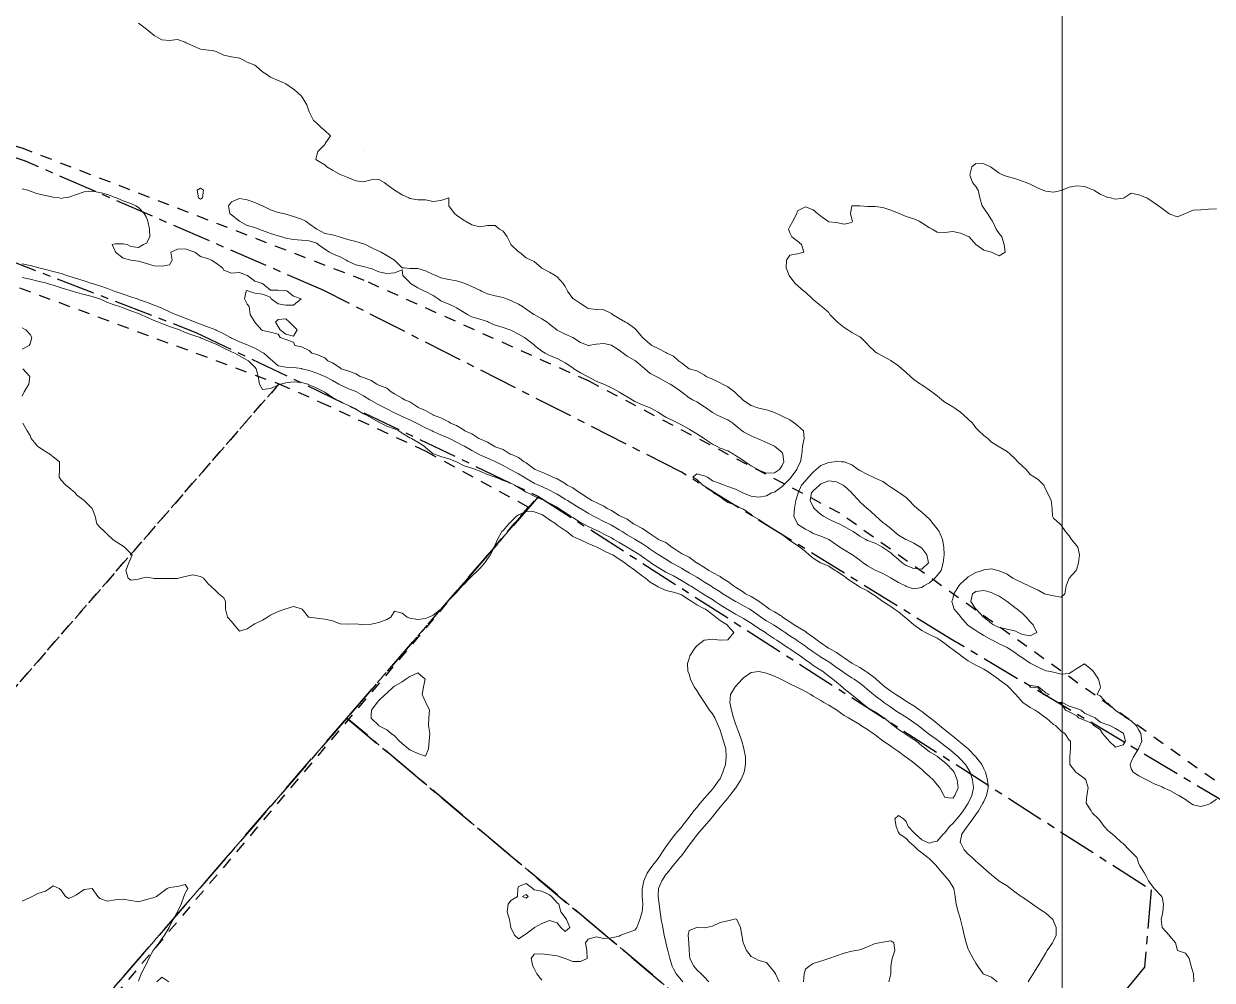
# Model space of a CAD drawing. Header units: centimetres. Extents: x 0 to 642158, y -847 to 649707.
# Drawn here: x 617299.8 to 617376.5, y 619998.8 to 620060.5 of the extents above; entities that cross this region are included whole.
import ezdxf

# ---------------------------------------------------------------- set-up
doc = ezdxf.new("R2010")
doc.units = ezdxf.units.CM
doc.header["$MEASUREMENT"] = 0
doc.linetypes.add('CENTERX2', pattern=[4, 2.5, -0.5, 0.5, -0.5])
doc.linetypes.add('JIS_02_0.7', pattern=[1.35, 0.75, -0.6])
for name, color, linetype, lineweight in [('MEV_grille', 254, 'Continuous', 9), ('WAL_parcellaire agricole', 7, 'JIS_02_0.7', 25), ('WAL_topographie 0.5', 253, 'Continuous', 20)]:
    doc.layers.add(name, color=color, linetype=linetype, lineweight=lineweight)
doc.layers.add('SPW_parcellaire cadastral', color=7, linetype='CENTERX2', lineweight=25, true_color=0xff0542)

# ---------------------------------------------------------------- blocks, each defined once
blk = doc.blocks.new('*U112')
at = {"layer": 'MEV_grille', "transparency": 33554687}
blk.add_lwpolyline([(0, 1825.476), (0, -1825.476)], dxfattribs=at)
blk = doc.blocks.new('*U113')
at = {"layer": 'MEV_grille', "color": 0, "linetype": 'ByBlock', "lineweight": -2, "transparency": 16777216}
blk.add_blockref('*U112', (2000, 0), dxfattribs=at)

msp = doc.modelspace()

# ---------------------------------------------------------------- linework, layer by layer
at = {"layer": 'SPW_parcellaire cadastral'}
for points in [[(617240.988, 620180.692), (617261.757, 620194.981), (617319.542, 620131.245), (617410.848, 620064.283), (617405.463, 620051.365), (617398.27, 620035.259), (617388.736, 620023.606), (617377.671, 620010.095), (617359.564, 620020.868), (617342.253, 620031.583), (617319.155, 620043.308), (617299.96, 620051.617), (617282.187, 620057.597), (617266.393, 620061.702), (617248.812, 620064.978), (617232.846, 620066.503), (617220.436, 620066.804), (617209.103, 620065.855), (617194.818, 620061.124), (617189.955, 620066.609), (617276.447, 620146.987), (617240.988, 620180.692)], [(617287.976, 619977.944), (617274.889, 619962.82), (617261.801, 619947.7), (617222.545, 619902.287), (617191.277, 619919.349), (617298.278, 620045.474), (617310.947, 620040.591), (617333.039, 620030.019), (617320.681, 620015.738), (617301.066, 619993.064), (617287.976, 619977.944)], [(617358.766, 619983.761), (617320.681, 620015.738), (617333.039, 620030.019), (617372.552, 620004.664), (617372.123, 619999.684), (617360.756, 619986.031), (617358.766, 619983.761)], [(617358.766, 619983.761), (617345.908, 619968.45), (617301.066, 619993.064), (617320.681, 620015.738), (617358.766, 619983.761)]]:
    msp.add_lwpolyline(points, dxfattribs=at)
at = {"layer": 'WAL_parcellaire agricole'}
for points in [[(617467.458, 620121.453), (617462.791, 620120.119), (617440.207, 620129.7), (617422.628, 620093.281), (617407.299, 620057.613), (617394.969, 620033.445), (617377.722, 620010.944), (617352.47, 620028.941), (617336.302, 620037.439), (617321.802, 620043.937), (617299.801, 620052.434), (617288.801, 620055.933), (617276.467, 620058.765), (617260.3, 620061.096), (617237.514, 620062.544)], [(616834.393, 619862.141), (616901.115, 619894.202), (616963.611, 619923.834), (616998.733, 619944.275), (617044.542, 619975.155), (617078.601, 619997.784), (617129.239, 620024.449), (617150.605, 620035.193), (617167.005, 620042.471), (617183.636, 620049.254), (617195.968, 620052.589), (617205.635, 620054.257), (617214.468, 620054.924), (617225.801, 620055.092), (617244.635, 620054.095), (617264.801, 620051.764), (617279.268, 620048.932), (617287.568, 620047.033), (617298.302, 620043.934), (617316.303, 620037.27), (617206.585, 619911.125), (617193.234, 619891.652), (617159.761, 619845.532), (616438.339, 619756.31)], [(617308.383, 619922.336), (617298.084, 619910.535), (617271.678, 619882.183), (617267.688, 619878.632), (617206.585, 619911.125), (617316.303, 620037.27), (617318.969, 620036.103), (617325.77, 620032.937), (617332.37, 620029.338), (617301.975, 619993.435), (617278.583, 619966.622), (617261.58, 619947.132), (617308.383, 619922.336)]]:
    msp.add_lwpolyline(points, dxfattribs=at)
at = {"layer": 'WAL_topographie 0.5'}
for points in [[(617307.25, 620060.521), (617307.592, 620060.25), (617307.75, 620060.125), (617308.224, 620059.75), (617308.25, 620059.729), (617308.75, 620059.437), (617309.25, 620059.402), (617309.75, 620059.47), (617310.25, 620059.285), (617310.321, 620059.25), (617310.75, 620059.05), (617311.25, 620058.843), (617311.75, 620058.774), (617312, 620058.75), (617312.25, 620058.687), (617312.75, 620058.442), (617313.25, 620058.338), (617313.75, 620058.262), (617313.779, 620058.25), (617314.25, 620058.008), (617314.75, 620057.806), (617314.836, 620057.75), (617315.25, 620057.386), (617315.455, 620057.25), (617315.75, 620057.04), (617316.25, 620056.826), (617316.429, 620056.75), (617316.75, 620056.595), (617317.25, 620056.267), (617317.274, 620056.25), (617317.75, 620055.815), (617317.796, 620055.75), (617318.105, 620055.25), (617318.25, 620054.8), (617318.274, 620054.75), (617318.531, 620054.25), (617318.75, 620054.075), (617319.075, 620053.75), (617319.25, 620053.591), (617319.625, 620053.25), (617319.282, 620052.75), (617319.25, 620052.697), (617318.803, 620052.25), (617318.75, 620052), (617318.673, 620051.75), (617318.75, 620051.683), (617319.25, 620051.382), (617319.382, 620051.25), (617319.75, 620051.038), (617320.25, 620050.772), (617320.309, 620050.75), (617320.75, 620050.562), (617321.25, 620050.354), (617321.75, 620050.294), (617322.25, 620050.417), (617322.75, 620050.437), (617323.096, 620050.25), (617323.25, 620050.117), (617323.75, 620049.75), (617323.75, 620049.75), (617324.25, 620049.45), (617324.679, 620049.25), (617324.75, 620049.224), (617325.25, 620049.131), (617325.75, 620049.125), (617326.25, 620049.022), (617326.75, 620049.083), (617327.25, 620049.25), (617327.25, 620049.25), (617327.25, 620049.25), (617327.25, 620048.75), (617327.619, 620048.25), (617327.75, 620048.15), (617328.25, 620047.8), (617328.321, 620047.75), (617328.75, 620047.528), (617329.25, 620047.396), (617329.75, 620047.479), (617330.25, 620047.475), (617330.531, 620047.25), (617330.75, 620047.12), (617331.013, 620046.75), (617331.25, 620046.276), (617331.265, 620046.25), (617331.75, 620045.779), (617331.806, 620045.75), (617332.25, 620045.402), (617332.568, 620045.25), (617332.75, 620045.155), (617333.222, 620044.75), (617333.25, 620044.733), (617333.75, 620044.479), (617334.114, 620044.25), (617334.25, 620044.169), (617334.628, 620043.75), (617334.75, 620043.55), (617334.906, 620043.25), (617335.25, 620042.779), (617335.29, 620042.75), (617335.75, 620042.447), (617336.038, 620042.25), (617336.25, 620042.122), (617336.75, 620042.071), (617337.25, 620042.047), (617337.75, 620041.8), (617337.813, 620041.75), (617338.25, 620041.486), (617338.653, 620041.25), (617338.75, 620041.202), (617339.25, 620040.832), (617339.33, 620040.75), (617339.75, 620040.25), (617339.75, 620040.25), (617340.25, 620039.835), (617340.343, 620039.75), (617340.75, 620039.542), (617341.25, 620039.29), (617341.309, 620039.25), (617341.75, 620039.057), (617342.064, 620038.75), (617342.25, 620038.619), (617342.745, 620038.25), (617342.75, 620038.248), (617343.25, 620038.104), (617343.75, 620037.832), (617343.86, 620037.75), (617344.25, 620037.573), (617344.75, 620037.345), (617344.91, 620037.25), (617345.25, 620037.085), (617345.682, 620036.75), (617345.75, 620036.697), (617346.209, 620036.25), (617346.25, 620036.208), (617346.75, 620035.888), (617347.118, 620035.75), (617347.25, 620035.712), (617347.75, 620035.589), (617348.25, 620035.429), (617348.619, 620035.25), (617348.75, 620035.194), (617349.25, 620034.948), (617349.538, 620034.75), (617349.75, 620034.58), (617350.126, 620034.25), (617350.168, 620033.75), (617350.052, 620033.25), (617350.009, 620032.75), (617349.944, 620032.25), (617349.75, 620031.884), (617349.699, 620031.75), (617349.333, 620031.25), (617349.25, 620031.162), (617348.838, 620030.75), (617348.75, 620030.653), (617348.25, 620030.303), (617348.06, 620030.25), (617347.75, 620030.051), (617347.25, 620029.97), (617346.75, 620030.028), (617346.25, 620030.22), (617346.213, 620030.25), (617345.75, 620030.48), (617345.25, 620030.662), (617345.02, 620030.75), (617344.75, 620030.842), (617344.25, 620031.029), (617343.936, 620031.25), (617343.75, 620031.349), (617343.25, 620031.48), (617342.99, 620031.25), (617343.25, 620031.108), (617343.64, 620030.75), (617343.75, 620030.685), (617344.25, 620030.355), (617344.321, 620030.25), (617344.75, 620029.987), (617345.046, 620029.75), (617345.25, 620029.634), (617345.75, 620029.448), (617346.13, 620029.25), (617346.25, 620029.198), (617346.75, 620028.855), (617346.852, 620028.75), (617347.25, 620028.527), (617347.665, 620028.25), (617347.75, 620028.203), (617348.25, 620027.865), (617348.406, 620027.75), (617348.75, 620027.568), (617349.162, 620027.25), (617349.25, 620027.189), (617349.75, 620026.86), (617349.898, 620026.75), (617350.25, 620026.469), (617350.496, 620026.25), (617350.75, 620026.049), (617351.213, 620025.75), (617351.25, 620025.731), (617351.75, 620025.519), (617352.179, 620025.25), (617352.25, 620025.206), (617352.75, 620024.874), (617352.9, 620024.75), (617353.25, 620024.513), (617353.643, 620024.25), (617353.75, 620024.18), (617354.25, 620023.938), (617354.532, 620023.75), (617354.75, 620023.607), (617355.25, 620023.25), (617355.25, 620023.25), (617355.75, 620022.937), (617356.005, 620022.75), (617356.25, 620022.576), (617356.659, 620022.25), (617356.75, 620022.167), (617357.244, 620021.75), (617357.25, 620021.744), (617357.75, 620021.383), (617357.998, 620021.25), (617358.25, 620021.129), (617358.75, 620020.891), (617358.95, 620020.75), (617359.25, 620020.534), (617359.634, 620020.25), (617359.75, 620020.153), (617360.25, 620019.791), (617360.3, 620019.75), (617360.75, 620019.415), (617361.051, 620019.25), (617361.25, 620019.136), (617361.75, 620018.886), (617361.975, 620018.75), (617362.25, 620018.559), (617362.698, 620018.25), (617362.75, 620018.205), (617363.25, 620017.829), (617363.353, 620017.75), (617363.75, 620017.326), (617363.816, 620017.25), (617364.25, 620016.757), (617364.261, 620016.75), (617364.75, 620016.411), (617365.075, 620016.25), (617365.25, 620016.112), (617365.75, 620015.76), (617365.765, 620015.75), (617366.25, 620015.318), (617366.371, 620015.25), (617366.75, 620014.892), (617366.982, 620014.75), (617367.25, 620014.32), (617367.354, 620014.25), (617367.345, 620013.75), (617367.304, 620013.25), (617367.296, 620012.75), (617367.683, 620012.25), (617367.75, 620012.217), (617368.25, 620011.842), (617368.325, 620011.75), (617368.481, 620011.25), (617368.39, 620010.75), (617368.365, 620010.25), (617368.669, 620009.75), (617368.75, 620009.636), (617369.155, 620009.25), (617369.25, 620009.125), (617369.511, 620008.75), (617369.75, 620008.5), (617370.055, 620008.25), (617370.25, 620008.075), (617370.611, 620007.75), (617370.75, 620007.657), (617371.117, 620007.25), (617371.25, 620007.129), (617371.629, 620006.75), (617371.75, 620006.35), (617371.786, 620006.25), (617372.11, 620005.75), (617372.25, 620005.5), (617372.38, 620005.25), (617372.75, 620004.75), (617372.75, 620004.75), (617373.231, 620004.25), (617373.25, 620004.204), (617373.346, 620003.75), (617373.295, 620003.25), (617373.25, 620003.042), (617373.186, 620002.75), (617373.25, 620002.25), (617373.25, 620002.25), (617373.705, 620001.75), (617373.75, 620001.691), (617374.107, 620001.25), (617374.25, 620000.75), (617374.25, 620000.75), (617374.75, 620000.583), (617374.988, 620000.25), (617375.13, 619999.75), (617375.25, 619999.327), (617375.27, 619999.25), (617375.297, 619998.75)], [(617321.75, 620052.25), (617321.75, 620052.25), (617321.75, 620052.25), (617321.75, 620052.25), (617321.75, 620052.25)], [(617376.387, 620010.25), (617376.25, 620010.177), (617375.75, 620010.03), (617375.25, 620010.144), (617375.072, 620010.25), (617374.75, 620010.495), (617374.328, 620010.75), (617374.25, 620010.795), (617373.75, 620011.075), (617373.35, 620011.25), (617373.25, 620011.3), (617372.75, 620011.497), (617372.261, 620011.75), (617372.25, 620011.756), (617371.75, 620012.016), (617371.389, 620012.25), (617371.25, 620012.463), (617371.184, 620012.75), (617371.25, 620012.909), (617371.405, 620013.25), (617371.727, 620013.75), (617371.75, 620013.828), (617371.939, 620014.25), (617371.878, 620014.75), (617371.75, 620014.952), (617371.57, 620015.25), (617371.25, 620015.556), (617370.936, 620015.75), (617370.75, 620015.902), (617370.25, 620016.231), (617370.22, 620016.25), (617369.75, 620016.699), (617369.647, 620016.75), (617369.25, 620017.181), (617369.073, 620017.25), (617369.25, 620017.673), (617369.269, 620017.75), (617369.25, 620017.833), (617369.152, 620018.25), (617368.812, 620018.75), (617368.75, 620018.833), (617368.25, 620019.222), (617367.75, 620018.937), (617367.5, 620018.75), (617367.25, 620018.605), (617366.75, 620018.572), (617366.25, 620018.687), (617365.929, 620018.75), (617365.75, 620018.79), (617365.25, 620019.023), (617364.786, 620019.25), (617364.75, 620019.271), (617364.25, 620019.62), (617364.04, 620019.75), (617363.75, 620019.973), (617363.316, 620020.25), (617363.25, 620020.284), (617362.75, 620020.523), (617362.304, 620020.75), (617362.25, 620020.773), (617361.75, 620021.065), (617361.432, 620021.25), (617361.25, 620021.381), (617360.75, 620021.705), (617360.698, 620021.75), (617360.282, 620022.25), (617360.25, 620022.286), (617359.845, 620022.75), (617359.75, 620023.042), (617359.687, 620023.25), (617359.75, 620023.428), (617359.829, 620023.75), (617360.136, 620024.25), (617360.25, 620024.39), (617360.654, 620024.75), (617360.75, 620024.832), (617361.25, 620025.109), (617361.663, 620025.25), (617361.75, 620025.294), (617362.25, 620025.361), (617362.637, 620025.25), (617362.75, 620025.221), (617363.25, 620025.002), (617363.62, 620024.75), (617363.75, 620024.682), (617364.25, 620024.454), (617364.668, 620024.25), (617364.75, 620024.215), (617365.25, 620023.977), (617365.674, 620023.75), (617365.75, 620023.711), (617366.25, 620023.607), (617366.75, 620023.518), (617366.982, 620023.75), (617367.062, 620024.25), (617367.25, 620024.75), (617367.25, 620024.75), (617367.702, 620025.25), (617367.75, 620025.35), (617367.868, 620025.75), (617367.931, 620026.25), (617367.807, 620026.75), (617367.75, 620026.836), (617367.407, 620027.25), (617367.25, 620027.489), (617367.019, 620027.75), (617366.75, 620028.162), (617366.65, 620028.25), (617366.25, 620028.625), (617366.189, 620028.75), (617366.162, 620029.25), (617366.107, 620029.75), (617365.87, 620030.25), (617365.75, 620030.45), (617365.618, 620030.75), (617365.25, 620031.107), (617365.023, 620031.25), (617364.75, 620031.438), (617364.48, 620031.75), (617364.25, 620031.974), (617363.958, 620032.25), (617363.75, 620032.458), (617363.458, 620032.75), (617363.25, 620032.917), (617362.75, 620033.213), (617362.685, 620033.25), (617362.25, 620033.513), (617362.019, 620033.75), (617361.75, 620033.944), (617361.433, 620034.25), (617361.25, 620034.444), (617361.019, 620034.75), (617360.75, 620035.007), (617360.47, 620035.25), (617360.25, 620035.45), (617359.826, 620035.75), (617359.75, 620035.802), (617359.25, 620036.096), (617359.046, 620036.25), (617358.75, 620036.5), (617358.396, 620036.75), (617358.25, 620036.861), (617357.75, 620037.2), (617357.671, 620037.25), (617357.25, 620037.558), (617357.023, 620037.75), (617356.75, 620037.995), (617356.478, 620038.25), (617356.25, 620038.441), (617355.778, 620038.75), (617355.75, 620038.769), (617355.25, 620039.065), (617354.879, 620039.25), (617354.75, 620039.337), (617354.318, 620039.75), (617354.25, 620039.831), (617353.82, 620040.25), (617353.75, 620040.306), (617353.25, 620040.589), (617352.987, 620040.75), (617352.75, 620040.914), (617352.31, 620041.25), (617352.25, 620041.302), (617351.828, 620041.75), (617351.75, 620041.864), (617351.3, 620042.25), (617351.25, 620042.293), (617350.75, 620042.712), (617350.705, 620042.75), (617350.25, 620043.191), (617350.155, 620043.25), (617349.75, 620043.62), (617349.6, 620043.75), (617349.25, 620044.187), (617349.213, 620044.25), (617349.018, 620044.75), (617349.028, 620045.25), (617349.25, 620045.558), (617349.75, 620045.645), (617350.15, 620045.75), (617350, 620046.25), (617349.75, 620046.469), (617349.375, 620046.75), (617349.25, 620047), (617349.162, 620047.25), (617349.25, 620047.417), (617349.438, 620047.75), (617349.694, 620048.25), (617349.75, 620048.417), (617350.25, 620048.679), (617350.75, 620048.479), (617351.025, 620048.25), (617351.25, 620048.083), (617351.7, 620047.75), (617351.75, 620047.714), (617352.25, 620047.667), (617352.75, 620047.562), (617353.25, 620047.678), (617353.286, 620047.75), (617353.25, 620047.875), (617353.156, 620048.25), (617353.25, 620048.75), (617353.25, 620048.75), (617353.75, 620048.75), (617353.75, 620048.75), (617354.25, 620048.705), (617354.75, 620048.706), (617355.25, 620048.635), (617355.75, 620048.462), (617356.25, 620048.269), (617356.3, 620048.25), (617356.75, 620048.054), (617357.25, 620047.896), (617357.589, 620047.75), (617357.75, 620047.65), (617358.25, 620047.327), (617358.417, 620047.25), (617358.75, 620047.055), (617359.25, 620047.032), (617359.75, 620047.083), (617360.25, 620046.976), (617360.75, 620046.777), (617360.806, 620046.75), (617361.25, 620046.25), (617361.25, 620046.25), (617361.75, 620045.886), (617362.25, 620045.75), (617362.25, 620045.75), (617362.75, 620045.513), (617363.125, 620045.75), (617363.074, 620046.25), (617362.913, 620046.75), (617362.75, 620046.962), (617362.56, 620047.25), (617362.309, 620047.75), (617362.25, 620047.84), (617361.988, 620048.25), (617361.75, 620048.595), (617361.642, 620048.75), (617361.505, 620049.25), (617361.393, 620049.75), (617361.25, 620049.981), (617361.024, 620050.25), (617360.85, 620050.75), (617360.99, 620051.25), (617361.25, 620051.474), (617361.75, 620051.461), (617362.182, 620051.25), (617362.25, 620051.212), (617362.75, 620050.839), (617362.96, 620050.75), (617363.25, 620050.64), (617363.75, 620050.505), (617364.25, 620050.344), (617364.477, 620050.25), (617364.75, 620050.137), (617365.25, 620049.872), (617365.571, 620049.75), (617365.75, 620049.686), (617366.25, 620049.615), (617366.75, 620049.728), (617366.806, 620049.75), (617367.25, 620049.95), (617367.75, 620050.036), (617368.25, 620049.987), (617368.75, 620049.806), (617368.855, 620049.75), (617369.25, 620049.504), (617369.75, 620049.278), (617369.917, 620049.25), (617370.25, 620049.183), (617370.75, 620049.234), (617370.806, 620049.25), (617371.25, 620049.558), (617371.75, 620049.453), (617372.25, 620049.267), (617372.273, 620049.25), (617372.75, 620048.93), (617373.011, 620048.75), (617373.25, 620048.578), (617373.694, 620048.25), (617373.75, 620048.209), (617374.25, 620048.039), (617374.75, 620048.25), (617374.75, 620048.25), (617375.25, 620048.467), (617375.75, 620048.476), (617376.25, 620048.525), (617376.75, 620048.55)], [(617299.75, 620049.842), (617300.112, 620049.75), (617300.25, 620049.694), (617300.75, 620049.512), (617301.25, 620049.409), (617301.75, 620049.309), (617302.152, 620049.25), (617302.25, 620049.225), (617302.4, 620049.25), (617302.75, 620049.296), (617303.25, 620049.48), (617303.75, 620049.653), (617304.25, 620049.686), (617304.75, 620049.612), (617305.25, 620049.478), (617305.75, 620049.285), (617305.827, 620049.25), (617306.25, 620049.065), (617306.75, 620048.895), (617307.074, 620048.75), (617307.25, 620048.63), (617307.618, 620048.25), (617307.75, 620047.997), (617307.847, 620047.75), (617307.95, 620047.25), (617307.968, 620046.75), (617307.75, 620046.328), (617307.562, 620046.25), (617307.25, 620046.054), (617306.75, 620046.129), (617306.515, 620046.25), (617306.25, 620046.294), (617305.75, 620046.3), (617305.556, 620046.25), (617305.75, 620045.813), (617305.77, 620045.75), (617306.25, 620045.363), (617306.75, 620045.25), (617306.75, 620045.25), (617307.25, 620045.177), (617307.75, 620045.018), (617308.25, 620044.87), (617308.75, 620044.85), (617309.25, 620044.938), (617309.406, 620045.25), (617309.337, 620045.75), (617309.75, 620045.947), (617310.25, 620045.965), (617310.75, 620045.808), (617310.876, 620045.75), (617311.25, 620045.479), (617311.75, 620045.336), (617311.962, 620045.25), (617312.25, 620045.056), (617312.663, 620044.75), (617312.75, 620044.603), (617313.25, 620044.4), (617313.75, 620044.458), (617314.25, 620044.26), (617314.27, 620044.25), (617314.75, 620043.892), (617315.25, 620043.75), (617315.25, 620043.75), (617315.75, 620043.305), (617316.25, 620043.3), (617316.75, 620043.282), (617316.841, 620043.25), (617317.25, 620042.921), (617317.733, 620042.75), (617317.25, 620042.35), (617316.75, 620042.339), (617316.25, 620042.429), (617315.804, 620042.75), (617315.75, 620042.865), (617315.25, 620043.047), (617314.75, 620043.121), (617314.35, 620043.25), (617314.25, 620043.285), (617314.179, 620043.25), (617314.071, 620042.75), (617314.25, 620042.417), (617314.389, 620042.25), (617314.45, 620041.75), (617314.75, 620041.25), (617314.75, 620041.25), (617315.171, 620040.75), (617315.25, 620040.721), (617315.75, 620040.609), (617316.25, 620040.472), (617316.383, 620040.25), (617316.75, 620040.128), (617317.25, 620039.95), (617317.317, 620039.75), (617317.75, 620039.669), (617318.25, 620039.413), (617318.429, 620039.25), (617318.75, 620039.172), (617319.25, 620038.944), (617319.454, 620038.75), (617319.75, 620038.63), (617320.25, 620038.307), (617320.321, 620038.25), (617320.75, 620038.104), (617321.25, 620037.929), (617321.542, 620037.75), (617321.75, 620037.685), (617322.25, 620037.482), (617322.611, 620037.25), (617322.75, 620037.197), (617323.25, 620036.994), (617323.548, 620036.75), (617323.75, 620036.64), (617324.25, 620036.357), (617324.406, 620036.25), (617324.75, 620036.113), (617325.25, 620035.768), (617325.272, 620035.75), (617325.75, 620035.551), (617326.25, 620035.268), (617326.277, 620035.25), (617326.75, 620035.087), (617327.25, 620034.825), (617327.364, 620034.75), (617327.75, 620034.591), (617328.25, 620034.282), (617328.293, 620034.25), (617328.75, 620034.053), (617329.201, 620033.75), (617329.25, 620033.727), (617329.75, 620033.505), (617330.181, 620033.25), (617330.25, 620033.222), (617330.75, 620033.035), (617331.212, 620032.75), (617331.25, 620032.733), (617331.75, 620032.528), (617332.11, 620032.25), (617332.25, 620032.174), (617332.75, 620031.807), (617332.832, 620031.75), (617333.25, 620031.576), (617333.75, 620031.367), (617333.96, 620031.25), (617334.25, 620031.145), (617334.75, 620030.851), (617334.883, 620030.75), (617335.25, 620030.576), (617335.705, 620030.25), (617335.75, 620030.224), (617336.25, 620029.91), (617336.48, 620029.75), (617336.75, 620029.632), (617337.25, 620029.397), (617337.456, 620029.25), (617337.75, 620029.108), (617338.25, 620028.797), (617338.316, 620028.75), (617338.75, 620028.55), (617339.168, 620028.25), (617339.25, 620028.204), (617339.75, 620027.944), (617340.017, 620027.75), (617340.25, 620027.61), (617340.75, 620027.261), (617340.768, 620027.25), (617341.25, 620027.047), (617341.639, 620026.75), (617341.75, 620026.675), (617342.25, 620026.35), (617342.422, 620026.25), (617342.75, 620026.103), (617343.227, 620025.75), (617343.25, 620025.737), (617343.75, 620025.438), (617344.017, 620025.25), (617344.25, 620025.127), (617344.75, 620024.859), (617344.891, 620024.75), (617345.25, 620024.53), (617345.611, 620024.25), (617345.75, 620024.165), (617346.25, 620023.856), (617346.396, 620023.75), (617346.75, 620023.571), (617347.25, 620023.266), (617347.269, 620023.25), (617347.75, 620022.897), (617347.939, 620022.75), (617348.25, 620022.577), (617348.75, 620022.275), (617348.783, 620022.25), (617349.25, 620021.942), (617349.519, 620021.75), (617349.75, 620021.614), (617350.25, 620021.313), (617350.329, 620021.25), (617350.75, 620020.959), (617351.014, 620020.75), (617351.25, 620020.595), (617351.738, 620020.25), (617351.75, 620020.243), (617352.25, 620019.957), (617352.552, 620019.75), (617352.75, 620019.624), (617353.25, 620019.272), (617353.28, 620019.25), (617353.75, 620018.988), (617354.128, 620018.75), (617354.25, 620018.676), (617354.75, 620018.303), (617354.806, 620018.25), (617355.25, 620017.851), (617355.366, 620017.75), (617355.75, 620017.473), (617356.077, 620017.25), (617356.25, 620017.143), (617356.75, 620016.837), (617356.873, 620016.75), (617357.25, 620016.523), (617357.636, 620016.25), (617357.75, 620016.167), (617358.25, 620015.781), (617358.288, 620015.75), (617358.75, 620015.379), (617358.895, 620015.25), (617359.25, 620014.976), (617359.536, 620014.75), (617359.75, 620014.582), (617360.148, 620014.25), (617360.25, 620014.17), (617360.748, 620013.75), (617360.75, 620013.748), (617361.241, 620013.25), (617361.25, 620013.239), (617361.634, 620012.75), (617361.75, 620012.477), (617361.855, 620012.25), (617361.992, 620011.75), (617362.029, 620011.25), (617361.928, 620010.75), (617361.75, 620010.364), (617361.702, 620010.25), (617361.405, 620009.75), (617361.25, 620009.534), (617361.057, 620009.25), (617360.75, 620008.831), (617360.687, 620008.75), (617360.339, 620008.25), (617360.25, 620007.84), (617360.233, 620007.75), (617360.25, 620007.711), (617360.49, 620007.25), (617360.75, 620006.977), (617361.001, 620006.75), (617361.25, 620006.51), (617361.54, 620006.25), (617361.75, 620006.071), (617362.125, 620005.75), (617362.25, 620005.638), (617362.733, 620005.25), (617362.75, 620005.238), (617363.25, 620004.918), (617363.481, 620004.75), (617363.75, 620004.538), (617364.169, 620004.25), (617364.25, 620004.196), (617364.75, 620003.856), (617364.892, 620003.75), (617365.25, 620003.498), (617365.63, 620003.25), (617365.75, 620003.174), (617366.197, 620002.75), (617366.25, 620002.647), (617366.425, 620002.25), (617366.413, 620001.75), (617366.25, 620001.389), (617366.182, 620001.25), (617365.834, 620000.75), (617365.75, 620000.616), (617365.533, 620000.25), (617365.25, 619999.774), (617365.236, 619999.75), (617364.939, 619999.25), (617364.75, 619998.966), (617364.606, 619998.75)], [(617311.363, 620049.25), (617311.25, 620049.17), (617311.114, 620049.25), (617311.027, 620049.75), (617311.25, 620049.88), (617311.435, 620049.75), (617311.363, 620049.25)], [(617348.574, 620031.75), (617348.25, 620031.533), (617347.75, 620031.523), (617347.25, 620031.716), (617347.185, 620031.75), (617346.75, 620032), (617346.357, 620032.25), (617346.25, 620032.331), (617345.75, 620032.667), (617345.606, 620032.75), (617345.25, 620032.955), (617344.75, 620033.125), (617344.508, 620033.25), (617344.25, 620033.396), (617343.75, 620033.722), (617343.712, 620033.75), (617343.25, 620034.048), (617342.92, 620034.25), (617342.75, 620034.357), (617342.25, 620034.631), (617342.038, 620034.75), (617341.75, 620034.892), (617341.25, 620035.118), (617341.031, 620035.25), (617340.75, 620035.438), (617340.25, 620035.727), (617340.192, 620035.75), (617339.75, 620035.917), (617339.25, 620036.142), (617339.081, 620036.25), (617338.75, 620036.445), (617338.25, 620036.748), (617338.246, 620036.75), (617337.75, 620037.009), (617337.25, 620037.244), (617337.236, 620037.25), (617336.75, 620037.452), (617336.25, 620037.715), (617336.198, 620037.75), (617335.75, 620037.993), (617335.327, 620038.25), (617335.25, 620038.295), (617334.75, 620038.617), (617334.522, 620038.75), (617334.25, 620038.897), (617333.75, 620039.106), (617333.461, 620039.25), (617333.25, 620039.375), (617332.783, 620039.75), (617332.75, 620039.78), (617332.25, 620040.172), (617332.144, 620040.25), (617331.75, 620040.464), (617331.25, 620040.724), (617331.187, 620040.75), (617330.75, 620040.91), (617330.25, 620041.064), (617329.819, 620041.25), (617329.75, 620041.283), (617329.25, 620041.434), (617328.75, 620041.585), (617328.463, 620041.75), (617328.25, 620041.874), (617327.75, 620042.17), (617327.594, 620042.25), (617327.25, 620042.404), (617326.75, 620042.633), (617326.576, 620042.75), (617326.25, 620042.972), (617325.75, 620043.215), (617325.679, 620043.25), (617325.25, 620043.455), (617324.791, 620043.75), (617324.75, 620043.81), (617324.284, 620044.25), (617324.25, 620044.614), (617323.75, 620044.426), (617323.25, 620044.392), (617322.75, 620044.487), (617322.25, 620044.697), (617322.065, 620044.75), (617321.75, 620044.828), (617321.25, 620044.949), (617320.75, 620045.186), (617320.627, 620045.25), (617320.25, 620045.464), (617319.75, 620045.656), (617319.562, 620045.75), (617319.25, 620045.961), (617318.823, 620046.25), (617318.75, 620046.328), (617318.25, 620046.486), (617317.75, 620046.529), (617317.25, 620046.571), (617316.75, 620046.664), (617316.496, 620046.75), (617316.25, 620046.818), (617315.75, 620046.966), (617315.25, 620047.156), (617315.012, 620047.25), (617314.75, 620047.348), (617314.25, 620047.486), (617313.756, 620047.75), (617313.75, 620047.754), (617313.25, 620048.156), (617313.145, 620048.25), (617313.049, 620048.75), (617313.25, 620049.005), (617313.75, 620049.219), (617314.25, 620049.127), (617314.75, 620048.964), (617315.222, 620048.75), (617315.25, 620048.734), (617315.75, 620048.477), (617316.25, 620048.323), (617316.583, 620048.25), (617316.75, 620048.207), (617317.25, 620048.067), (617317.75, 620047.886), (617318.034, 620047.75), (617318.25, 620047.584), (617318.738, 620047.25), (617318.75, 620047.233), (617319.25, 620046.97), (617319.75, 620046.873), (617320.205, 620046.75), (617320.25, 620046.732), (617320.75, 620046.581), (617321.25, 620046.456), (617321.75, 620046.295), (617321.877, 620046.25), (617322.25, 620046.058), (617322.75, 620045.829), (617322.9, 620045.75), (617323.25, 620045.554), (617323.75, 620045.25), (617323.75, 620045.25), (617324.25, 620044.758), (617324.35, 620044.75), (617324.75, 620044.701), (617325.25, 620044.704), (617325.75, 620044.548), (617326.25, 620044.324), (617326.433, 620044.25), (617326.75, 620044.106), (617327.25, 620043.991), (617327.75, 620043.913), (617328.25, 620043.762), (617328.279, 620043.75), (617328.75, 620043.549), (617329.25, 620043.315), (617329.372, 620043.25), (617329.75, 620043.069), (617330.25, 620042.941), (617330.75, 620042.831), (617330.966, 620042.75), (617331.25, 620042.646), (617331.75, 620042.41), (617332.015, 620042.25), (617332.25, 620042.075), (617332.735, 620041.75), (617332.75, 620041.736), (617333.25, 620041.453), (617333.592, 620041.25), (617333.75, 620041.126), (617334.226, 620040.75), (617334.25, 620040.732), (617334.75, 620040.47), (617335.25, 620040.252), (617335.254, 620040.25), (617335.75, 620039.942), (617336.244, 620039.75), (617336.25, 620039.748), (617336.262, 620039.75), (617336.75, 620039.82), (617337.25, 620039.879), (617337.75, 620039.757), (617337.764, 620039.75), (617338.25, 620039.433), (617338.5, 620039.25), (617338.75, 620039.048), (617339.25, 620038.773), (617339.283, 620038.75), (617339.75, 620038.365), (617339.903, 620038.25), (617340.25, 620037.946), (617340.623, 620037.75), (617340.75, 620037.672), (617341.25, 620037.41), (617341.535, 620037.25), (617341.75, 620037.127), (617342.25, 620036.755), (617342.258, 620036.75), (617342.75, 620036.364), (617342.971, 620036.25), (617343.25, 620036.117), (617343.75, 620035.803), (617343.8, 620035.75), (617344.25, 620035.435), (617344.567, 620035.25), (617344.75, 620035.165), (617345.25, 620034.962), (617345.565, 620034.75), (617345.75, 620034.6), (617346.176, 620034.25), (617346.25, 620034.192), (617346.75, 620033.926), (617347.144, 620033.75), (617347.25, 620033.708), (617347.75, 620033.5), (617348.25, 620033.25), (617348.25, 620033.25), (617348.75, 620032.85), (617348.796, 620032.75), (617348.867, 620032.25), (617348.75, 620032.006), (617348.574, 620031.75)], [(617299.75, 620044.997), (617300.25, 620044.895), (617300.75, 620044.77), (617300.823, 620044.75), (617301.25, 620044.648), (617301.75, 620044.521), (617302.25, 620044.376), (617302.622, 620044.25), (617302.75, 620044.21), (617303.25, 620044.067), (617303.75, 620043.92), (617304.241, 620043.75), (617304.25, 620043.747), (617304.75, 620043.588), (617305.25, 620043.411), (617305.684, 620043.25), (617305.75, 620043.226), (617306.25, 620043.05), (617306.75, 620042.883), (617307.148, 620042.75), (617307.25, 620042.715), (617307.75, 620042.541), (617308.25, 620042.354), (617308.494, 620042.25), (617308.75, 620042.141), (617309.25, 620041.918), (617309.628, 620041.75), (617309.75, 620041.7), (617310.25, 620041.512), (617310.75, 620041.318), (617310.907, 620041.25), (617311.25, 620041.117), (617311.75, 620040.933), (617312.231, 620040.75), (617312.25, 620040.743), (617312.75, 620040.496), (617313.186, 620040.25), (617313.25, 620040.216), (617313.75, 620039.99), (617314.25, 620039.793), (617314.349, 620039.75), (617314.75, 620039.575), (617315.25, 620039.298), (617315.327, 620039.25), (617315.75, 620038.865), (617315.886, 620038.75), (617316.25, 620038.433), (617316.75, 620038.348), (617317.25, 620038.329), (617317.75, 620038.257), (617317.775, 620038.25), (617318.25, 620038.129), (617318.75, 620037.96), (617319.25, 620037.751), (617319.252, 620037.75), (617319.75, 620037.486), (617320.173, 620037.25), (617320.25, 620037.203), (617320.75, 620036.978), (617321.25, 620036.777), (617321.303, 620036.75), (617321.75, 620036.494), (617322.163, 620036.25), (617322.25, 620036.196), (617322.75, 620035.926), (617323.078, 620035.75), (617323.25, 620035.663), (617323.75, 620035.408), (617324.082, 620035.25), (617324.25, 620035.174), (617324.75, 620034.95), (617325.163, 620034.75), (617325.25, 620034.704), (617325.75, 620034.441), (617326.174, 620034.25), (617326.25, 620034.211), (617326.75, 620033.986), (617327.25, 620033.775), (617327.299, 620033.75), (617327.75, 620033.525), (617328.25, 620033.253), (617328.256, 620033.25), (617328.75, 620032.972), (617329.162, 620032.75), (617329.25, 620032.702), (617329.75, 620032.477), (617330.25, 620032.265), (617330.278, 620032.25), (617330.75, 620032.005), (617331.221, 620031.75), (617331.25, 620031.735), (617331.75, 620031.474), (617332.114, 620031.25), (617332.25, 620031.165), (617332.75, 620030.877), (617333.028, 620030.75), (617333.25, 620030.649), (617333.75, 620030.427), (617334.076, 620030.25), (617334.25, 620030.155), (617334.75, 620029.853), (617334.916, 620029.75), (617335.25, 620029.54), (617335.725, 620029.25), (617335.75, 620029.234), (617336.25, 620028.938), (617336.592, 620028.75), (617336.75, 620028.663), (617337.25, 620028.411), (617337.565, 620028.25), (617337.75, 620028.157), (617338.25, 620027.874), (617338.442, 620027.75), (617338.75, 620027.553), (617339.25, 620027.268), (617339.28, 620027.25), (617339.75, 620026.968), (617340.058, 620026.75), (617340.25, 620026.612), (617340.75, 620026.286), (617340.807, 620026.25), (617341.25, 620025.976), (617341.617, 620025.75), (617341.75, 620025.677), (617342.25, 620025.397), (617342.49, 620025.25), (617342.75, 620025.093), (617343.25, 620024.81), (617343.348, 620024.75), (617343.75, 620024.505), (617344.146, 620024.25), (617344.25, 620024.182), (617344.75, 620023.866), (617344.932, 620023.75), (617345.25, 620023.554), (617345.75, 620023.257), (617345.762, 620023.25), (617346.25, 620022.977), (617346.665, 620022.75), (617346.75, 620022.7), (617347.25, 620022.349), (617347.385, 620022.25), (617347.75, 620022.006), (617348.182, 620021.75), (617348.25, 620021.708), (617348.75, 620021.389), (617348.95, 620021.25), (617349.25, 620021.044), (617349.705, 620020.75), (617349.75, 620020.72), (617350.25, 620020.368), (617350.408, 620020.25), (617350.75, 620020), (617351.128, 620019.75), (617351.25, 620019.672), (617351.75, 620019.353), (617351.905, 620019.25), (617352.25, 620019.004), (617352.618, 620018.75), (617352.75, 620018.655), (617353.25, 620018.333), (617353.385, 620018.25), (617353.75, 620017.989), (617354.054, 620017.75), (617354.25, 620017.586), (617354.638, 620017.25), (617354.75, 620017.164), (617355.25, 620016.799), (617355.317, 620016.75), (617355.75, 620016.433), (617356.025, 620016.25), (617356.25, 620016.096), (617356.75, 620015.791), (617356.814, 620015.75), (617357.25, 620015.459), (617357.517, 620015.25), (617357.75, 620015.072), (617358.164, 620014.75), (617358.25, 620014.685), (617358.75, 620014.33), (617358.858, 620014.25), (617359.25, 620013.957), (617359.502, 620013.75), (617359.75, 620013.545), (617360.093, 620013.25), (617360.25, 620013.093), (617360.565, 620012.75), (617360.75, 620012.464), (617360.873, 620012.25), (617361.027, 620011.75), (617361.079, 620011.25), (617360.989, 620010.75), (617360.753, 620010.25), (617360.75, 620010.244), (617360.413, 620009.75), (617360.25, 620009.525), (617360.013, 620009.25), (617359.75, 620008.942), (617359.546, 620008.75), (617359.25, 620008.342), (617359.137, 620008.25), (617358.75, 620007.808), (617358.43, 620007.75), (617358.25, 620007.671), (617358.089, 620007.75), (617357.75, 620007.896), (617357.339, 620008.25), (617357.25, 620008.359), (617356.875, 620008.75), (617356.75, 620009.066), (617356.566, 620009.25), (617356.25, 620009.464), (617356.01, 620009.25), (617356.094, 620008.75), (617356.25, 620008.355), (617356.337, 620008.25), (617356.75, 620007.971), (617356.964, 620007.75), (617357.25, 620007.512), (617357.494, 620007.25), (617357.75, 620007.052), (617358.139, 620006.75), (617358.25, 620006.664), (617358.671, 620006.25), (617358.75, 620006.154), (617359.089, 620005.75), (617359.25, 620005.57), (617359.531, 620005.25), (617359.75, 620004.871), (617359.819, 620004.75), (617359.912, 620004.25), (617359.971, 620003.75), (617360.092, 620003.25), (617360.25, 620002.775), (617360.258, 620002.75), (617360.381, 620002.25), (617360.496, 620001.75), (617360.623, 620001.25), (617360.75, 620000.855), (617360.793, 620000.75), (617361.061, 620000.25), (617361.25, 619999.935), (617361.369, 619999.75), (617361.72, 619999.25), (617361.75, 619999.227), (617362.25, 619999.034), (617362.608, 619998.75)], [(617299.75, 620044.12), (617300.25, 620044.013), (617300.75, 620043.89), (617301.25, 620043.776), (617301.353, 620043.75), (617301.75, 620043.623), (617302.25, 620043.454), (617302.75, 620043.311), (617302.995, 620043.25), (617303.25, 620043.168), (617303.75, 620043.03), (617304.25, 620042.905), (617304.735, 620042.75), (617304.75, 620042.743), (617305.25, 620042.511), (617305.75, 620042.343), (617306.045, 620042.25), (617306.25, 620042.165), (617306.75, 620041.979), (617307.25, 620041.806), (617307.391, 620041.75), (617307.75, 620041.568), (617308.25, 620041.354), (617308.537, 620041.25), (617308.75, 620041.155), (617309.25, 620040.974), (617309.75, 620040.8), (617309.892, 620040.75), (617310.25, 620040.577), (617310.75, 620040.408), (617311.213, 620040.25), (617311.25, 620040.232), (617311.75, 620040.016), (617312.25, 620039.832), (617312.425, 620039.75), (617312.75, 620039.571), (617313.25, 620039.339), (617313.455, 620039.25), (617313.75, 620039.081), (617314.25, 620038.805), (617314.341, 620038.75), (617314.75, 620038.353), (617314.823, 620038.25), (617314.966, 620037.75), (617315.054, 620037.25), (617315.25, 620036.913), (617315.75, 620036.973), (617316.25, 620037.195), (617316.4, 620037.25), (617316.75, 620037.348), (617317.25, 620037.406), (617317.75, 620037.355), (617318.156, 620037.25), (617318.25, 620037.219), (617318.75, 620036.997), (617319.222, 620036.75), (617319.25, 620036.731), (617319.75, 620036.387), (617320.006, 620036.25), (617320.25, 620036.121), (617320.75, 620035.896), (617321.041, 620035.75), (617321.25, 620035.632), (617321.75, 620035.35), (617321.945, 620035.25), (617322.25, 620035.073), (617322.75, 620034.804), (617322.861, 620034.75), (617323.25, 620034.549), (617323.75, 620034.379), (617324.037, 620034.25), (617324.25, 620034.102), (617324.75, 620033.805), (617324.856, 620033.75), (617325.25, 620033.505), (617325.658, 620033.25), (617325.75, 620033.165), (617326.25, 620032.774), (617326.326, 620032.75), (617326.75, 620032.586), (617327.25, 620032.447), (617327.75, 620032.255), (617327.761, 620032.25), (617328.25, 620031.991), (617328.75, 620031.833), (617329, 620031.75), (617329.25, 620031.639), (617329.75, 620031.426), (617330.25, 620031.254), (617330.262, 620031.25), (617330.75, 620031.045), (617331.25, 620030.867), (617331.501, 620030.75), (617331.75, 620030.603), (617332.25, 620030.304), (617332.353, 620030.25), (617332.75, 620030.045), (617333.25, 620029.828), (617333.423, 620029.75), (617333.75, 620029.592), (617334.25, 620029.317), (617334.355, 620029.25), (617334.75, 620028.979), (617335.106, 620028.75), (617335.25, 620028.653), (617335.75, 620028.349), (617335.934, 620028.25), (617336.25, 620028.087), (617336.75, 620027.841), (617336.943, 620027.75), (617337.25, 620027.594), (617337.75, 620027.342), (617337.906, 620027.25), (617338.25, 620027.049), (617338.75, 620026.751), (617338.752, 620026.75), (617339.25, 620026.449), (617339.573, 620026.25), (617339.75, 620026.132), (617340.25, 620025.778), (617340.291, 620025.75), (617340.75, 620025.433), (617341.076, 620025.25), (617341.25, 620025.147), (617341.75, 620024.893), (617341.995, 620024.75), (617342.25, 620024.604), (617342.75, 620024.302), (617342.837, 620024.25), (617343.25, 620023.991), (617343.641, 620023.75), (617343.75, 620023.684), (617344.25, 620023.367), (617344.434, 620023.25), (617344.75, 620023.035), (617345.207, 620022.75), (617345.25, 620022.723), (617345.75, 620022.442), (617346.1, 620022.25), (617346.25, 620022.159), (617346.75, 620021.848), (617346.899, 620021.75), (617347.25, 620021.514), (617347.666, 620021.25), (617347.75, 620021.19), (617348.25, 620020.847), (617348.4, 620020.75), (617348.75, 620020.512), (617349.156, 620020.25), (617349.25, 620020.191), (617349.75, 620019.864), (617349.905, 620019.75), (617350.25, 620019.486), (617350.592, 620019.25), (617350.75, 620019.129), (617351.25, 620018.817), (617351.352, 620018.75), (617351.75, 620018.445), (617352.008, 620018.25), (617352.25, 620018.045), (617352.612, 620017.75), (617352.75, 620017.618), (617353.232, 620017.25), (617353.25, 620017.235), (617353.75, 620016.827), (617353.843, 620016.75), (617354.25, 620016.408), (617354.548, 620016.25), (617354.75, 620016.14), (617355.25, 620015.804), (617355.321, 620015.75), (617355.75, 620015.384), (617355.938, 620015.25), (617356.25, 620014.996), (617356.657, 620014.75), (617356.75, 620014.684), (617357.25, 620014.362), (617357.404, 620014.25), (617357.75, 620013.952), (617358.02, 620013.75), (617358.25, 620013.57), (617358.75, 620013.286), (617358.799, 620013.25), (617359.25, 620012.885), (617359.401, 620012.75), (617359.75, 620012.36), (617359.834, 620012.25), (617360.04, 620011.75), (617360.09, 620011.25), (617359.895, 620010.75), (617359.75, 620010.575), (617359.25, 620010.624), (617359.171, 620010.75), (617358.909, 620011.25), (617358.75, 620011.431), (617358.491, 620011.75), (617358.25, 620011.963), (617357.93, 620012.25), (617357.75, 620012.427), (617357.378, 620012.75), (617357.25, 620012.863), (617356.75, 620013.222), (617356.712, 620013.25), (617356.25, 620013.582), (617355.991, 620013.75), (617355.75, 620013.929), (617355.276, 620014.25), (617355.25, 620014.27), (617354.75, 620014.658), (617354.619, 620014.75), (617354.25, 620014.999), (617353.827, 620015.25), (617353.75, 620015.313), (617353.25, 620015.618), (617353.028, 620015.75), (617352.75, 620015.911), (617352.269, 620016.25), (617352.25, 620016.264), (617351.75, 620016.578), (617351.448, 620016.75), (617351.25, 620016.863), (617350.75, 620017.158), (617350.605, 620017.25), (617350.25, 620017.452), (617349.75, 620017.698), (617349.651, 620017.75), (617349.25, 620017.933), (617348.75, 620018.197), (617348.656, 620018.25), (617348.25, 620018.448), (617347.75, 620018.64), (617347.25, 620018.73), (617346.75, 620018.668), (617346.25, 620018.33), (617346.174, 620018.25), (617345.75, 620017.782), (617345.725, 620017.75), (617345.427, 620017.25), (617345.384, 620016.75), (617345.491, 620016.25), (617345.621, 620015.75), (617345.75, 620015.357), (617345.789, 620015.25), (617345.981, 620014.75), (617346.14, 620014.25), (617346.25, 620013.867), (617346.288, 620013.75), (617346.382, 620013.25), (617346.386, 620012.75), (617346.295, 620012.25), (617346.25, 620012.139), (617346.085, 620011.75), (617345.766, 620011.25), (617345.75, 620011.229), (617345.384, 620010.75), (617345.25, 620010.585), (617344.966, 620010.25), (617344.75, 620009.991), (617344.555, 620009.75), (617344.25, 620009.369), (617344.152, 620009.25), (617343.75, 620008.78), (617343.724, 620008.75), (617343.3, 620008.25), (617343.25, 620008.189), (617342.908, 620007.75), (617342.75, 620007.54), (617342.541, 620007.25), (617342.25, 620006.861), (617342.16, 620006.75), (617341.75, 620006.254), (617341.747, 620006.25), (617341.33, 620005.75), (617341.25, 620005.65), (617340.981, 620005.25), (617340.774, 620004.75), (617340.75, 620004.278), (617340.749, 620004.25), (617340.75, 620004.242), (617340.819, 620003.75), (617340.885, 620003.25), (617340.955, 620002.75), (617341.047, 620002.25), (617341.147, 620001.75), (617341.25, 620001.288), (617341.259, 620001.25), (617341.384, 620000.75), (617341.51, 620000.25), (617341.666, 619999.75), (617341.75, 619999.575), (617341.916, 619999.25), (617342.25, 619998.851), (617342.346, 619998.75)], [(617317.467, 620040.75), (617317.25, 620040.344), (617316.75, 620040.47), (617316.382, 620040.75), (617316.25, 620040.978), (617316.074, 620041.25), (617316.25, 620041.426), (617316.75, 620041.457), (617316.972, 620041.25), (617317.25, 620040.982), (617317.467, 620040.75)], [(617299.75, 620040.875), (617299.977, 620040.75), (617300.25, 620040.45), (617300.361, 620040.25), (617300.25, 620039.85), (617300.2, 620039.75), (617299.75, 620039.5)], [(617299.794, 620038.25), (617300.232, 620037.75), (617300.183, 620037.25), (617299.872, 620036.75), (617299.75, 620036.485)], [(617299.796, 620034.75), (617300.068, 620034.25), (617300.25, 620033.942), (617300.314, 620033.75), (617300.732, 620033.25), (617300.75, 620033.238), (617301.25, 620032.917), (617301.533, 620032.75), (617301.75, 620032.579), (617302.141, 620032.25), (617302.153, 620031.75), (617302.119, 620031.25), (617302.25, 620031.067), (617302.567, 620030.75), (617302.75, 620030.601), (617303.169, 620030.25), (617303.25, 620030.131), (617303.75, 620029.75), (617303.75, 620029.75), (617304.25, 620029.25), (617304.25, 620029.25), (617304.454, 620028.75), (617304.568, 620028.25), (617304.75, 620028.028), (617305.044, 620027.75), (617305.25, 620027.575), (617305.592, 620027.25), (617305.75, 620027.139), (617306.25, 620026.824), (617306.35, 620026.75), (617306.75, 620026.35), (617306.83, 620026.25), (617306.75, 620026.05), (617306.625, 620025.75), (617306.437, 620025.25), (617306.573, 620024.75), (617306.75, 620024.63), (617307.25, 620024.694), (617307.464, 620024.75), (617307.75, 620024.821), (617308.15, 620024.75), (617308.25, 620024.729), (617308.75, 620024.734), (617309.25, 620024.737), (617309.75, 620024.737), (617309.821, 620024.75), (617310.25, 620024.85), (617310.75, 620024.957), (617311.25, 620024.864), (617311.429, 620024.75), (617311.75, 620024.375), (617311.887, 620024.25), (617312.25, 620023.917), (617312.432, 620023.75), (617312.75, 620023.481), (617312.861, 620023.25), (617312.846, 620022.75), (617312.977, 620022.25), (617313.25, 620021.964), (617313.411, 620021.75), (617313.75, 620021.337), (617314.25, 620021.489), (617314.633, 620021.75), (617314.75, 620021.815), (617315.25, 620022.048), (617315.562, 620022.25), (617315.75, 620022.369), (617316.25, 620022.614), (617316.678, 620022.75), (617316.75, 620022.778), (617317.25, 620022.926), (617317.75, 620022.786), (617317.796, 620022.75), (617318.217, 620022.25), (617318.25, 620022.234), (617318.75, 620022.182), (617319.25, 620022.12), (617319.75, 620022), (617320.25, 620021.803), (617320.75, 620021.781), (617321.25, 620021.815), (617321.75, 620021.75), (617322.25, 620021.786), (617322.75, 620021.89), (617323.25, 620022.083), (617323.525, 620022.25), (617323.75, 620022.625), (617324.25, 620022.5), (617324.571, 620022.25), (617324.75, 620022.182), (617325.25, 620022.096), (617325.75, 620022.15), (617325.972, 620022.25), (617326.25, 620022.375), (617326.737, 620022.75), (617326.75, 620022.761), (617327.164, 620023.25), (617327.25, 620023.329), (617327.664, 620023.75), (617327.75, 620023.835), (617328.121, 620024.25), (617328.25, 620024.371), (617328.601, 620024.75), (617328.75, 620024.883), (617329.122, 620025.25), (617329.25, 620025.383), (617329.572, 620025.75), (617329.75, 620025.991), (617329.934, 620026.25), (617330.185, 620026.75), (617330.25, 620026.891), (617330.403, 620027.25), (617330.68, 620027.75), (617330.75, 620027.829), (617331.13, 620028.25), (617331.25, 620028.378), (617331.627, 620028.75), (617331.75, 620028.829), (617332.25, 620029.038), (617332.75, 620029.036), (617333.25, 620028.846), (617333.425, 620028.75), (617333.75, 620028.505), (617334.153, 620028.25), (617334.25, 620028.172), (617334.75, 620027.833), (617334.871, 620027.75), (617335.25, 620027.436), (617335.676, 620027.25), (617335.75, 620027.212), (617336.25, 620026.986), (617336.75, 620026.78), (617336.817, 620026.75), (617337.25, 620026.507), (617337.75, 620026.287), (617337.826, 620026.25), (617338.25, 620025.983), (617338.61, 620025.75), (617338.75, 620025.621), (617339.25, 620025.268), (617339.278, 620025.25), (617339.75, 620024.871), (617339.941, 620024.75), (617340.25, 620024.49), (617340.656, 620024.25), (617340.75, 620024.185), (617341.25, 620023.952), (617341.75, 620023.851), (617342.085, 620023.75), (617342.25, 620023.684), (617342.75, 620023.353), (617342.932, 620023.25), (617343.25, 620023.038), (617343.75, 620022.783), (617343.801, 620022.75), (617344.25, 620022.402), (617344.484, 620022.25), (617344.75, 620022.031), (617345.201, 620021.75), (617345.25, 620021.682), (617345.631, 620021.25), (617345.25, 620020.782), (617344.75, 620020.76), (617344.25, 620020.815), (617343.75, 620020.761), (617343.725, 620020.75), (617343.25, 620020.392), (617343.129, 620020.25), (617342.801, 620019.75), (617342.75, 620019.583), (617342.657, 620019.25), (617342.671, 620018.75), (617342.75, 620018.565), (617342.841, 620018.25), (617343.082, 620017.75), (617343.25, 620017.519), (617343.392, 620017.25), (617343.74, 620016.75), (617343.75, 620016.737), (617344.074, 620016.25), (617344.25, 620016.021), (617344.402, 620015.75), (617344.622, 620015.25), (617344.75, 620014.96), (617344.814, 620014.75), (617344.976, 620014.25), (617345.108, 620013.75), (617345.145, 620013.25), (617345.088, 620012.75), (617344.919, 620012.25), (617344.75, 620011.828), (617344.693, 620011.75), (617344.328, 620011.25), (617344.25, 620011.156), (617343.888, 620010.75), (617343.75, 620010.576), (617343.463, 620010.25), (617343.25, 620009.979), (617343.065, 620009.75), (617342.75, 620009.352), (617342.665, 620009.25), (617342.274, 620008.75), (617342.25, 620008.718), (617341.861, 620008.25), (617341.75, 620008.096), (617341.474, 620007.75), (617341.25, 620007.439), (617341.127, 620007.25), (617340.801, 620006.75), (617340.75, 620006.681), (617340.419, 620006.25), (617340.25, 620006.016), (617340.043, 620005.75), (617339.823, 620005.25), (617339.75, 620004.823), (617339.729, 620004.75), (617339.729, 620004.25), (617339.75, 620004), (617339.762, 620003.75), (617339.75, 620003.459), (617339.727, 620003.25), (617339.563, 620002.75), (617339.369, 620002.25), (617339.25, 620002.071), (617338.75, 620001.89), (617338.35, 620001.75), (617338.25, 620001.692), (617337.75, 620001.583), (617337.25, 620001.54), (617336.75, 620001.643), (617336.25, 620001.481), (617336.073, 620001.25), (617336.156, 620000.75), (617336.167, 620000.25), (617335.75, 620000.042), (617335.25, 620000.044), (617334.75, 620000.25), (617334.75, 620000.25), (617334.25, 620000.417), (617333.75, 620000.492), (617333.25, 620000.554), (617332.75, 620000.523), (617332.574, 620000.25), (617332.665, 619999.75), (617332.75, 619999.595), (617332.932, 619999.25), (617333.25, 619998.843)], [(617357.888, 620024.25), (617357.75, 620024.149), (617357.25, 620024.058), (617356.75, 620024.225), (617356.705, 620024.25), (617356.25, 620024.481), (617355.786, 620024.75), (617355.75, 620024.772), (617355.25, 620025.051), (617354.785, 620025.25), (617354.75, 620025.265), (617354.25, 620025.541), (617353.974, 620025.75), (617353.75, 620025.909), (617353.278, 620026.25), (617353.25, 620026.269), (617352.75, 620026.575), (617352.476, 620026.75), (617352.25, 620026.909), (617351.754, 620027.25), (617351.75, 620027.252), (617351.25, 620027.45), (617350.75, 620027.64), (617350.553, 620027.75), (617350.25, 620027.902), (617349.75, 620028.241), (617349.739, 620028.25), (617349.504, 620028.75), (617349.543, 620029.25), (617349.623, 620029.75), (617349.75, 620030.092), (617349.778, 620030.25), (617350.007, 620030.75), (617350.25, 620031.016), (617350.454, 620031.25), (617350.75, 620031.579), (617350.947, 620031.75), (617351.25, 620032.019), (617351.75, 620032.207), (617352.107, 620032.25), (617352.25, 620032.286), (617352.583, 620032.25), (617352.75, 620032.239), (617353.25, 620032.064), (617353.653, 620031.75), (617353.75, 620031.685), (617354.25, 620031.428), (617354.627, 620031.25), (617354.75, 620031.204), (617355.25, 620030.976), (617355.557, 620030.75), (617355.75, 620030.617), (617356.25, 620030.302), (617356.328, 620030.25), (617356.75, 620029.94), (617356.938, 620029.75), (617357.25, 620029.437), (617357.455, 620029.25), (617357.75, 620029.003), (617358.029, 620028.75), (617358.25, 620028.547), (617358.495, 620028.25), (617358.75, 620027.931), (617358.871, 620027.75), (617359.084, 620027.25), (617359.186, 620026.75), (617359.201, 620026.25), (617359.142, 620025.75), (617358.995, 620025.25), (617358.75, 620024.917), (617358.59, 620024.75), (617358.25, 620024.441), (617357.888, 620024.25)], [(617358.185, 620025.75), (617357.75, 620025.342), (617357.25, 620025.379), (617356.75, 620025.576), (617356.485, 620025.75), (617356.25, 620025.96), (617355.897, 620026.25), (617355.75, 620026.392), (617355.25, 620026.733), (617355.217, 620026.75), (617354.75, 620027.016), (617354.25, 620027.189), (617354.137, 620027.25), (617353.75, 620027.467), (617353.333, 620027.75), (617353.25, 620027.805), (617352.75, 620028.088), (617352.425, 620028.25), (617352.25, 620028.323), (617351.75, 620028.549), (617351.407, 620028.75), (617351.25, 620028.856), (617350.817, 620029.25), (617350.75, 620029.35), (617350.563, 620029.75), (617350.653, 620030.25), (617350.75, 620030.378), (617351.157, 620030.75), (617351.25, 620030.83), (617351.75, 620031.015), (617352.25, 620030.966), (617352.682, 620030.75), (617352.75, 620030.71), (617353.24, 620030.25), (617353.25, 620030.239), (617353.685, 620029.75), (617353.75, 620029.673), (617354.242, 620029.25), (617354.25, 620029.242), (617354.75, 620028.785), (617354.79, 620028.75), (617355.25, 620028.342), (617355.362, 620028.25), (617355.75, 620027.943), (617355.968, 620027.75), (617356.25, 620027.533), (617356.734, 620027.25), (617356.75, 620027.241), (617357.25, 620027.018), (617357.67, 620026.75), (617357.75, 620026.693), (617358.075, 620026.25), (617358.185, 620025.75)], [(617365.17, 620021.25), (617364.75, 620021.039), (617364.25, 620021.132), (617363.97, 620021.25), (617363.75, 620021.348), (617363.25, 620021.471), (617362.75, 620021.581), (617362.381, 620021.75), (617362.25, 620021.823), (617361.75, 620022.243), (617361.742, 620022.25), (617361.26, 620022.75), (617361.25, 620022.765), (617360.911, 620023.25), (617361.022, 620023.75), (617361.25, 620023.903), (617361.75, 620023.967), (617362.25, 620023.827), (617362.404, 620023.75), (617362.75, 620023.583), (617363.25, 620023.256), (617363.258, 620023.25), (617363.75, 620022.867), (617363.906, 620022.75), (617364.25, 620022.469), (617364.49, 620022.25), (617364.75, 620021.943), (617364.938, 620021.75), (617365.17, 620021.25)], [(617325.956, 620013.75), (617325.75, 620013.283), (617325.25, 620013.453), (617324.75, 620013.687), (617324.649, 620013.75), (617324.25, 620014.106), (617324.081, 620014.25), (617323.75, 620014.585), (617323.547, 620014.75), (617323.25, 620014.971), (617322.75, 620015.237), (617322.732, 620015.25), (617322.25, 620015.741), (617322.243, 620015.75), (617322.25, 620015.917), (617322.278, 620016.25), (617322.637, 620016.75), (617322.75, 620016.871), (617323.147, 620017.25), (617323.25, 620017.352), (617323.693, 620017.75), (617323.75, 620017.791), (617324.25, 620018.083), (617324.485, 620018.25), (617324.75, 620018.411), (617325.25, 620018.652), (617325.735, 620018.25), (617325.628, 620017.75), (617325.546, 620017.25), (617325.75, 620016.776), (617325.764, 620016.75), (617326, 620016.25), (617325.959, 620015.75), (617325.942, 620015.25), (617326.026, 620014.75), (617325.994, 620014.25), (617325.956, 620013.75)], [(617365.75, 620017.18), (617365.966, 620017.25), (617365.75, 620017.357), (617365.289, 620017.75), (617365.25, 620017.766), (617364.75, 620017.84), (617364.714, 620017.75), (617364.75, 620017.721), (617365.25, 620017.692), (617365.602, 620017.25), (617365.75, 620017.18)], [(617370.75, 620014.009), (617370.901, 620014.25), (617370.758, 620014.75), (617370.75, 620014.758), (617370.25, 620015.064), (617369.884, 620015.25), (617369.75, 620015.311), (617369.25, 620015.463), (617368.934, 620015.75), (617368.75, 620015.84), (617368.25, 620016.046), (617368.03, 620016.25), (617367.75, 620016.362), (617367.25, 620016.496), (617366.799, 620016.75), (617366.75, 620016.764), (617366.61, 620016.75), (617366.75, 620016.706), (617367.018, 620016.25), (617367.25, 620016.129), (617367.75, 620015.872), (617367.861, 620015.75), (617368.25, 620015.613), (617368.75, 620015.379), (617368.857, 620015.25), (617369.25, 620015.007), (617369.417, 620014.75), (617369.75, 620014.357), (617369.839, 620014.25), (617370.25, 620013.854), (617370.75, 620014.009)], [(617376.75, 620010.519), (617376.387, 620010.25)], [(617299.75, 620003.938), (617300.25, 620004.185), (617300.387, 620004.25), (617300.75, 620004.424), (617301.25, 620004.583), (617301.5, 620004.75), (617301.75, 620004.938), (617302.125, 620004.75), (617302.25, 620004.639), (617302.542, 620004.25), (617302.75, 620004.103), (617303.028, 620004.25), (617303.25, 620004.341), (617303.75, 620004.694), (617304.25, 620004.75), (617304.25, 620004.75), (617304.25, 620004.75), (617304.615, 620004.25), (617304.75, 620004.115), (617305.25, 620003.933), (617305.75, 620004.015), (617306.25, 620004.064), (617306.75, 620003.977), (617307.25, 620003.907), (617307.75, 620004.041), (617308.25, 620004.186), (617308.408, 620004.25), (617308.75, 620004.491), (617309.1, 620004.75), (617309.25, 620004.811), (617309.75, 620004.878), (617310.25, 620005.013), (617310.422, 620004.75), (617310.25, 620004.456), (617310.165, 620004.25), (617309.986, 620003.75), (617309.767, 620003.25), (617309.75, 620003.222), (617309.484, 620002.75), (617309.25, 620002.31), (617309.216, 620002.25), (617308.919, 620001.75), (617308.75, 620001.505), (617308.579, 620001.25), (617308.25, 620000.84), (617308.182, 620000.75), (617307.919, 620000.25), (617307.75, 619999.907), (617307.676, 619999.75), (617307.412, 619999.25), (617307.25, 619998.786)], [(617331.75, 620001.515), (617332.114, 620001.75), (617332.25, 620001.829), (617332.75, 620002.227), (617332.788, 620002.25), (617333.25, 620002.511), (617333.75, 620002.694), (617334.25, 620002.55), (617334.481, 620002.25), (617334.75, 620001.981), (617335.068, 620002.25), (617334.854, 620002.75), (617334.75, 620002.897), (617334.477, 620003.25), (617334.342, 620003.75), (617334.25, 620003.84), (617333.877, 620004.25), (617333.75, 620004.345), (617333.25, 620004.576), (617332.75, 620004.679), (617332.679, 620004.75), (617332.25, 620005.083), (617331.75, 620004.875), (617331.704, 620004.75), (617331.678, 620004.25), (617331.25, 620003.978), (617331.083, 620003.75), (617331.013, 620003.25), (617331.158, 620002.75), (617331.25, 620002.25), (617331.25, 620002.25), (617331.483, 620001.75), (617331.75, 620001.515)], [(617332.375, 620004.25), (617332.25, 620004.125), (617332, 620004.25), (617332.25, 620004.375), (617332.375, 620004.25)], [(617348.558, 619998.75), (617348.314, 619999.25), (617348.25, 619999.356), (617347.94, 619999.75), (617347.75, 619999.979), (617347.25, 620000.125), (617347, 620000.25), (617346.75, 620000.368), (617346.454, 620000.75), (617346.25, 620001.204), (617346.237, 620001.25), (617346.154, 620001.75), (617346.071, 620002.25), (617345.829, 620002.75), (617345.75, 620002.804), (617345.583, 620002.75), (617345.25, 620002.68), (617344.75, 620002.561), (617344.25, 620002.329), (617343.875, 620002.25), (617343.75, 620002.227), (617343.25, 620002.235), (617342.75, 620002.055), (617342.688, 620001.75), (617342.726, 620001.25), (617342.75, 620000.812), (617342.755, 620000.75), (617342.808, 620000.25), (617343.053, 619999.75), (617343.25, 619999.524), (617343.52, 619999.25), (617343.75, 619999.05), (617344.017, 619998.75)], [(617355.625, 619998.75), (617355.75, 619999.25), (617355.75, 619999.75), (617355.75, 619999.75), (617355.85, 620000.25), (617356.023, 620000.75), (617355.95, 620001.25), (617355.75, 620001.375), (617355.25, 620001.292), (617355, 620001.25), (617354.75, 620001.205), (617354.25, 620001), (617353.75, 620000.795), (617353.5, 620000.75), (617353.25, 620000.708), (617352.75, 620000.583), (617352.25, 620000.417), (617351.75, 620000.25), (617351.75, 620000.25), (617351.25, 620000.083), (617350.75, 619999.917), (617350.5, 619999.75), (617350.25, 619999.562), (617350.172, 619999.25), (617350.118, 619998.75)], [(617308.429, 619998.75), (617308.75, 619999.05), (617309.2, 619998.75)]]:
    msp.add_lwpolyline(points, dxfattribs=at)

# ---------------------------------------------------------------- block references
at = {"layer": 'MEV_grille', "transparency": 33554687}
msp.add_blockref('*U113', (615366.814, 620593.644), dxfattribs=at)

doc.saveas('drawing.dxf')
